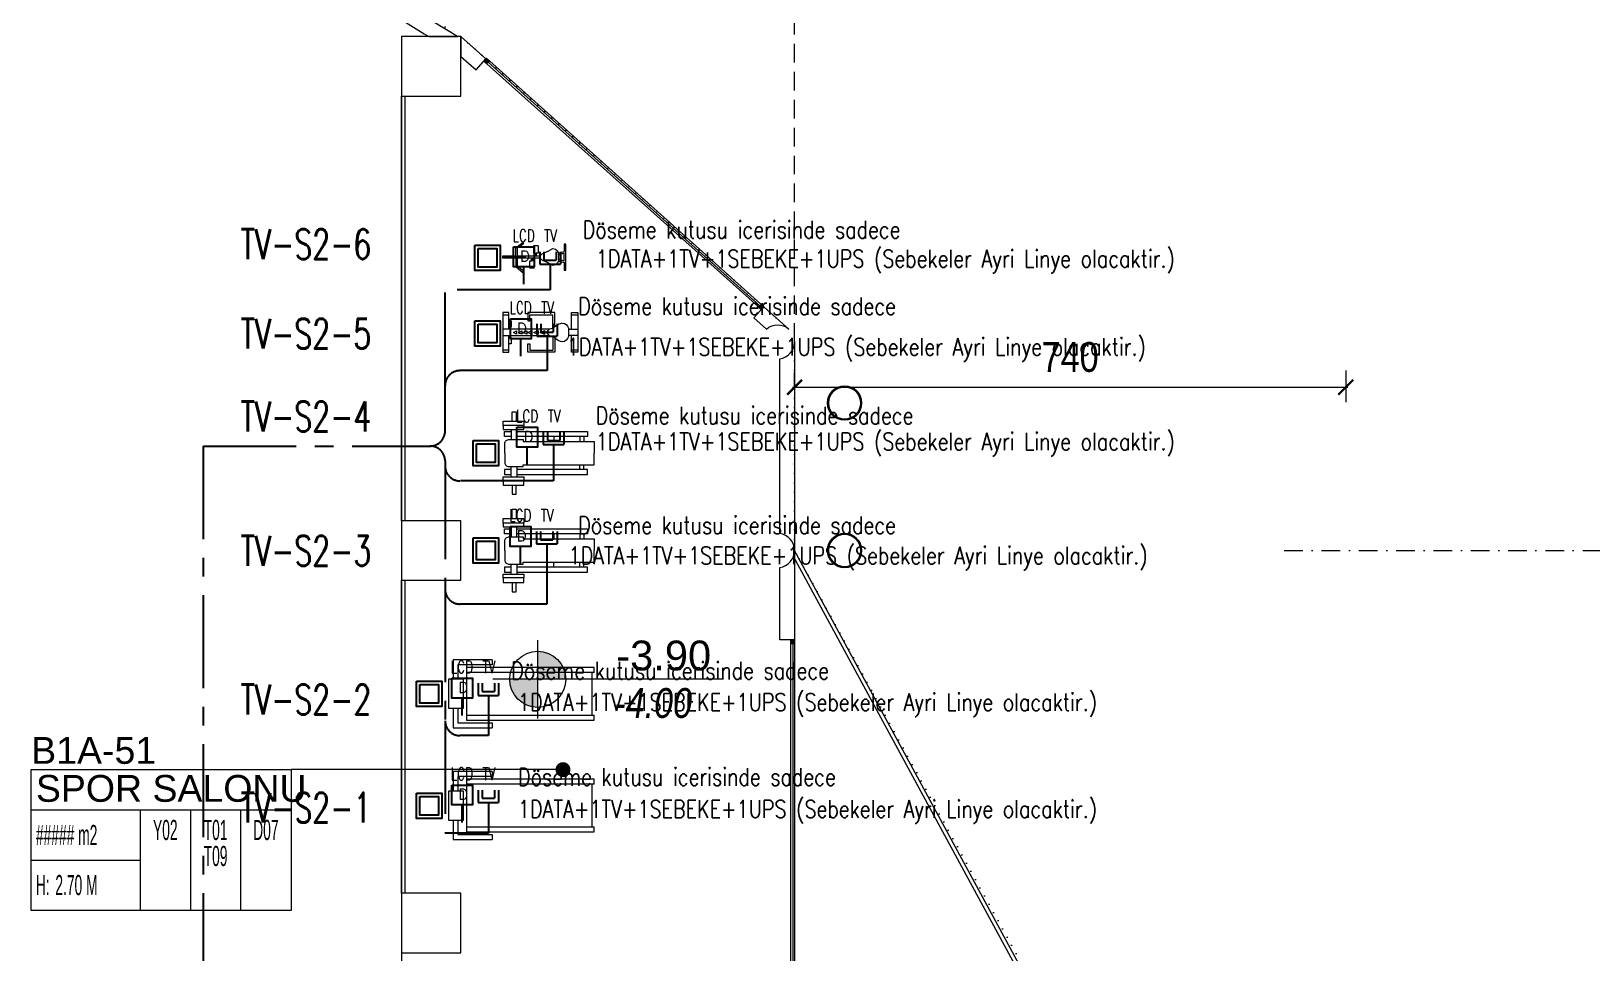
# Model space of a CAD drawing. Header units: metres. Extents: x -17582 to 152404, y -4219 to 29421.
# Drawn here: x 94743 to 96838, y 2700 to 3937 of the extents above; entities that cross this region are included whole.
import ezdxf
from ezdxf.enums import TextEntityAlignment as Align

# ---------------------------------------------------------------- set-up
doc = ezdxf.new("R2010")
doc.units = ezdxf.units.M
doc.header["$LTSCALE"] = 100
doc.header["$MEASUREMENT"] = 0
for name, pattern in [('CENTER', [2, 1.25, -0.25, 0.25, -0.25]), ('DASHDOT2', [0.5, 0.25, -0.125, 0, -0.125]), ('DOT2', [0.125, 0, -0.125]), ('HIDDEN', [0.375, 0.25, -0.125])]:
    doc.linetypes.add(name, pattern=pattern)
doc.layers.get('0').update_dxf_attribs({"color": 9, "lineweight": 9})
for name, color, linetype, lineweight in [('00', 9, 'Continuous', 9), ('01', 9, 'Continuous', 9), ('06C', 9, 'Continuous', 9), ('06D', 9, 'Continuous', 9), ('10', 9, 'Continuous', 9), ('15', 9, 'Continuous', 9), ('20', 9, 'DOT2', 9), ('21', 9, 'Continuous', 9), ('21_mahal200', 9, 'Continuous', 9), ('24', 9, 'DASHDOT2', 9), ('25', 8, 'Continuous', 9), ('E-DATA LCD EKRAN', 7, 'Continuous', 30), ('E-DATA PRİZİ (RJ45)', 7, 'Continuous', 30), ('E-KABLO', 7, 'Continuous', 30), ('E-YAZI', 7, 'Continuous', 30), ('PENC4', 8, 'Continuous', 9)]:
    doc.layers.add(name, color=color, linetype=linetype, lineweight=lineweight)
doc.styles.add('Arial', font='arial.ttf', dxfattribs={"height": 2.5})
doc.styles.add('E-YAZI', font='txttw.shx')
doc.styles.add('MuuM_TEXT-ITALIC', font='ARIALNI.TTF')
doc.styles.add('MuuM_TEXT-STANDART', font='ARIALN.TTF')
doc.dimstyles.new('MuuM_DIM200', dxfattribs={"dimscale": 20, "dimtxt": 2, "dimasz": 1, "dimexe": 1, "dimexo": 1, "dimgap": 1, "dimtad": 1, "dimdec": 1, "dimrnd": 0.5, "dimdsep": 46, "dimtxsty": 'MuuM_TEXT-STANDART', "dimblk": 'ARCHTICK', "dimcen": 0, "dimdle": 0.15, "dimclrd": 256, "dimclre": 256, "dimclrt": 256, "dimadec": 0, "dimazin": 0, "dimtfac": 5, "dimtdec": 1, "dimtix": 1, "dimtmove": 2, "dimatfit": 3, "dimldrblk": 'DOT', "dimfxl": 3, "dimfxlon": 1, "dimtolj": 1, "dimlwd": -1, "dimlwe": -1, "dimarcsym": 0})

# ---------------------------------------------------------------- blocks, each defined once
blk = doc.blocks.new('E-LCD+TV')
at = {"layer": 'E-DATA PRİZİ (RJ45)', "color": 1}
for p, q in [((38.5, 77.5), (38.5, 48)), ((48.3, 77.5), (48.3, 57.8)), ((77.8, 77.5), (77.8, 57.8)), ((87.6, 77.5), (87.6, 48)), ((0, 0), (0, 42)), ((38.5, 48), (87.6, 48)), ((48.3, 57.8), (77.8, 57.8)), ((63, 48), (63, 0))]:
    blk.add_line(p, q, dxfattribs=at)
blk.add_lwpolyline([(-24.6, 89.6), (24.6, 89.6), (24.6, 42), (-24.6, 42)], close=True, dxfattribs=at)
at = {"layer": 'E-DATA PRİZİ (RJ45)', "color": 1, "style": 'E-YAZI'}
blk.add_text('D', height=25.6, dxfattribs=at).set_placement((-8.8, 54.6))
at = {"layer": 'E-YAZI', "color": 1, "style": 'E-YAZI', "width": 0.7}
for s, p in [('LCD', (-27, 101.6)), ('TV', (49, 101.6))]:
    blk.add_text(s, height=30, dxfattribs=at).set_placement(p)
blk = doc.blocks.new('E-DÖŞEME BUAT')
at = {"layer": 'E-YAZI', "color": 5}
for points in [[(-34, 34), (0, 34), (0, 0), (-34, 0)], [(-29.5, 29.5), (-4.5, 29.5), (-4.5, 4.5), (-29.5, 4.5)]]:
    blk.add_lwpolyline(points, close=True, dxfattribs=at)
blk = doc.blocks.new('p-akslar_yeni')
at = {"layer": '24'}
blk.add_lwpolyline([(18840, -5335), (20861, -5335)], dxfattribs=at)
blk = doc.blocks.new('p-kolon_80x80')
blk.add_lwpolyline([(-40, -40), (40, -40), (40, 40), (-40, 40)], close=True)
blk = doc.blocks.new('1.Bod.Ara.Sitatik Elk')
at = {"layer": '01'}
for p in [(11280, -4740), (11280, -5390), (11280, -5890)]:
    blk.add_blockref('p-kolon_80x80', p, dxfattribs=at)
blk = doc.blocks.new('_ArchTick')
at = {"color": 0, "linetype": 'ByBlock', "const_width": 0.15}
blk.add_lwpolyline([(-0.5, -0.5), (0.5, 0.5)], dxfattribs=at)
blk = doc.blocks.new('_Dot')
at = {"color": 0, "linetype": 'ByBlock', "lineweight": -2}
blk.add_line((-0.5, 0), (-1, 0), dxfattribs=at)
at = {"color": 0, "linetype": 'ByBlock', "const_width": 0.5}
blk.add_lwpolyline([(-0.25, 0, 1), (0.25, 0, 1)], format="xyb", close=True, dxfattribs=at)
blk = doc.blocks.new('0_roomno2')
blk.add_lwpolyline([(19.38, -10.5), (0, -10.5), (0, 0), (19.38, 0)], close=True)
for points in [[(0, -3), (19.38, -3)], [(8.12, -3), (8.12, -10.5)], [(11.88, -3), (11.88, -10.5)], [(15.62, -3), (15.62, -10.5)], [(0, -6.75), (8.12, -6.75)]]:
    blk.add_lwpolyline(points)
at = {"style": 'MuuM_TEXT-STANDART', "width": 0.6}
blk.add_text('H:', height=1.5, dxfattribs=at).set_placement((0.35, -8.61), align=Align.MIDDLE_LEFT)
at = {"style": 'Arial'}
blk.add_attdef('ODANO', (0, 1.17), '', height=2, dxfattribs=at)
blk.add_attdef('MEKANADI', text='', height=2, dxfattribs=at).set_placement((0.35, -3), align=Align.BOTTOM_LEFT)
at = {"style": 'MuuM_TEXT-STANDART', "width": 0.6}
for tag, p in [('M2', (0.35, -4.88)), ('TEMIZTAVANYUKSEKLIGI', (1.8, -8.61))]:
    blk.add_attdef(tag, text='', height=1.5, dxfattribs=at).set_placement(p, align=Align.MIDDLE_LEFT)
for tag, p in [('YER01', (10, -4.5)), ('TAVAN01', (13.75, -4.5)), ('DUVAR01', (17.5, -4.5)), ('YER02', (10, -6.75)), ('TAVAN02', (13.75, -6.75)), ('DUVAR02', (17.5, -6.75)), ('YER03', (10, -9)), ('TAVAN03', (13.75, -9)), ('DUVAR03', (17.5, -9))]:
    blk.add_attdef(tag, text='', height=1.5, dxfattribs=at).set_placement(p, align=Align.MIDDLE_CENTER)
blk = doc.blocks.new('prf-10x10')
blk.add_lwpolyline([(-5, -5), (5, -5), (5, 5), (-5, 5)], close=True)
at = {"color": 255}
blk.add_solid([(-5, -5), (5, -5), (-5, 5), (5, 5)], dxfattribs=at)
at = {"layer": '10'}
blk.add_point((0, 0), dxfattribs=at)
blk = doc.blocks.new('*U253')
at = {"layer": '06D'}
blk.add_lwpolyline([(-2.5, 600), (2.5, 600), (2.5, 0), (-2.5, 0)], close=True, dxfattribs=at)
at = {"layer": '15'}
blk.add_lwpolyline([(0, 595), (0, 5)], dxfattribs=at)
at = {"layer": '10', "xscale": 0.5, "yscale": 0.5, "rotation": 90}
for p in [(0, 597.5), (0, 2.5)]:
    blk.add_blockref('prf-10x10', p, dxfattribs=at)
blk = doc.blocks.new('*D271')
at = {"layer": '25', "transparency": 16777216}
for p, q in [((11767.9, -5172), (11767.9, -5150.9)), ((12507.7, -5148.4), (12507.7, -5190.9)), ((11764.9, -5170.9), (12510.7, -5170.9))]:
    blk.add_line(p, q, dxfattribs=at)
at = {"layer": '25', "transparency": 16777216, "xscale": 20, "yscale": 20, "zscale": 20, "rotation": 180}
blk.add_blockref('_ArchTick', (11767.9, -5170.9), dxfattribs=at)
at = {"layer": '25', "transparency": 16777216, "xscale": 20, "yscale": 20, "zscale": 20}
blk.add_blockref('_ArchTick', (12507.7, -5170.9), dxfattribs=at)
at = {"layer": '25', "transparency": 16777216, "insert": (12137.8, -5130.5), "char_height": 40, "attachment_point": 5, "style": 'MuuM_TEXT-STANDART'}
blk.add_mtext('\\A1;740', dxfattribs=at)
blk = doc.blocks.new('rev-tasiyicilar')
at = {"layer": 'PENC4', "lineweight": -3}
for centre, radius in [((297.5, 479), 11.4), ((297.5, 479), 10.9), ((297.5, 380), 11.4), ((297.5, 380), 10.9), ((462.5, -10), 11.4), ((462.5, -10), 10.9)]:
    blk.add_circle(centre, radius, dxfattribs=at)
blk = doc.blocks.new('*U257')
at = {"layer": '06D'}
blk.add_lwpolyline([(-2.5, 500), (2.5, 500), (2.5, 0), (-2.5, 0)], close=True, dxfattribs=at)
at = {"layer": '15'}
blk.add_lwpolyline([(0, 495), (0, 5)], dxfattribs=at)
at = {"layer": '10', "xscale": 0.5, "yscale": 0.5, "rotation": 90}
for p in [(0, 497.5), (0, 2.5)]:
    blk.add_blockref('prf-10x10', p, dxfattribs=at)
blk = doc.blocks.new('0_elevationtarget-p-bk')
h = blk.add_hatch(color=250)
h.paths.add_polyline_path([(1.88, 0, 0.414214), (0, 1.88), (0, 0)])
h.paths.add_polyline_path([(0, 0), (-1.88, 0, 0.414214), (0, -1.88)])
blk.add_line((0, -2.62), (0, 2.62))
blk.add_lwpolyline([(12.45, 0), (-3, 0)])
blk.add_circle((0, 0), 1.88)
at = {"style": 'Arial'}
blk.add_attdef('BITMISKOT', text='', height=2, dxfattribs=at).set_placement((4.5, 0), align=Align.BOTTOM_LEFT)
at = {"style": 'MuuM_TEXT-ITALIC'}
blk.add_attdef('FINISHINGFLOORLEVEL', text='', height=2, dxfattribs=at).set_placement((4.5, -0.59), align=Align.TOP_LEFT)
blk = doc.blocks.new('kosu')
for p, q in [((279.054, 164.876), (279.054, 166.591)), ((279.054, 166.591), (279.759, 166.591)), ((279.119, 164.876), (279.119, 166.591)), ((279.694, 166.591), (279.694, 164.876)), ((279.759, 166.591), (279.759, 164.876)), ((278.951, 166.245), (279.016, 166.245)), ((279.796, 166.245), (279.861, 166.245)), ((279.119, 164.876), (279.054, 164.876)), ((279.694, 164.903), (279.119, 164.903)), ((279.759, 164.876), (279.694, 164.876))]:
    blk.add_line(p, q)
for points in [[(278.951, 166.245), (278.951, 166.772), (279.211, 166.772)], [(279.601, 166.772), (279.861, 166.772), (279.861, 166.245)], [(279.016, 166.245), (279.016, 166.707), (279.211, 166.707)], [(279.601, 166.707), (279.796, 166.707), (279.796, 166.245)]]:
    blk.add_lwpolyline(points)
blk.add_lwpolyline([(279.211, 166.835), (279.601, 166.835), (279.601, 166.633), (279.211, 166.633)], close=True)
blk = doc.blocks.new('equipo5')
for points in [[(-0.066, 1.362), (0.802, 1.362), (0.802, 1.166), (-0.066, 1.166)], [(-0.066, -1.362), (0.802, -1.362), (0.802, -1.166), (-0.066, -1.166)]]:
    blk.add_lwpolyline(points, close=True)
for points in [[(0.308, 1.362), (0.308, 1.753), (0.485, 1.753), (0.485, 1.362)], [(-0.066, 1.166), (-0.066, 1.007), (0.802, 1.007), (0.802, 1.166)], [(0.261, 0.702), (-0.009, 0.702), (-0.009, 0.916), (0.261, 0.916)], [(0.261, 1.007), (0.261, 0.575)], [(0.513, 0.575), (0.513, 1.007)], [(0.513, 0.916), (3.51, 0.916), (3.51, 0.702), (0.513, 0.702)], [(2.081, 0.702), (2.081, 0.495)], [(3.187, 0.702), (3.187, 0.495)], [(3.355, 0.702), (3.355, 0.495)], [(0.261, -1.007), (0.261, -0.575)], [(0.513, -0.575), (0.513, -1.007)], [(2.081, -0.702), (2.081, -0.495)], [(3.187, -0.702), (3.187, -0.495)], [(3.355, -0.702), (3.355, -0.495)], [(-0.066, -1.166), (-0.066, -1.007), (0.802, -1.007), (0.802, -1.166)], [(0.261, -0.702), (-0.009, -0.702), (-0.009, -0.916), (0.261, -0.916)], [(0.513, -0.916), (3.51, -0.916), (3.51, -0.702), (0.513, -0.702)], [(0.308, -1.362), (0.308, -1.753), (0.485, -1.753), (0.485, -1.362)]]:
    blk.add_lwpolyline(points)
for points in [[(0, 0), (0, 0.403, -0.446807), (0.192, 0.575), (0.773, 0.575), (0.773, 0.495), (3.801, 0.495), (3.801, 0)], [(0, 0), (0, -0.403, 0.446807), (0.192, -0.575), (0.773, -0.575), (0.773, -0.495), (3.801, -0.495), (3.801, 0)]]:
    blk.add_lwpolyline(points, format="xyb")
blk = doc.blocks.new('SPOR')
for p, q in [((268.296, 169.326), (268.52, 169.326)), ((268.296, 169.242), (268.296, 169.326)), ((268.324, 169.326), (268.324, 169.242)), ((268.52, 168.697), (268.52, 169.326)), ((268.52, 169.326), (268.604, 169.326)), ((268.604, 169.326), (268.604, 168.695)), ((268.604, 169.326), (268.828, 169.326)), ((268.8, 169.242), (268.8, 169.326)), ((268.828, 169.326), (268.828, 169.242)), ((268.52, 169.242), (268.296, 169.242)), ((268.408, 169.242), (268.408, 169.214)), ((268.408, 169.214), (268.492, 169.214)), ((268.492, 169.214), (268.492, 169.242)), ((268.828, 169.242), (268.604, 169.242)), ((268.632, 169.242), (268.632, 169.214)), ((268.632, 169.214), (268.716, 169.214)), ((268.716, 169.214), (268.716, 169.242)), ((268.296, 168.99), (268.408, 168.99)), ((268.296, 168.626), (268.296, 168.99)), ((268.408, 168.962), (268.324, 168.962)), ((268.324, 168.962), (268.324, 168.654)), ((268.408, 168.99), (268.408, 168.962)), ((268.716, 168.99), (268.716, 168.962)), ((268.828, 168.99), (268.716, 168.99)), ((268.716, 168.962), (268.8, 168.962)), ((268.8, 168.962), (268.8, 168.654)), ((268.828, 168.626), (268.828, 168.99)), ((268.503, 168.654), (268.324, 168.654)), ((268.625, 168.654), (268.8, 168.654)), ((268.49, 168.626), (268.296, 168.626)), ((268.506, 168.444), (268.618, 168.444)), ((268.52, 168.444), (268.52, 168.318)), ((268.604, 168.318), (268.604, 168.444)), ((268.638, 168.626), (268.828, 168.626)), ((268.296, 168.402), (268.296, 168.318)), ((268.52, 168.402), (268.296, 168.402)), ((268.296, 168.318), (268.52, 168.318)), ((268.324, 168.402), (268.324, 168.318)), ((268.52, 168.318), (268.604, 168.318)), ((268.828, 168.402), (268.604, 168.402)), ((268.604, 168.318), (268.828, 168.318)), ((268.8, 168.318), (268.8, 168.402)), ((268.828, 168.318), (268.828, 168.402))]:
    blk.add_line(p, q)
for points in [[(268.562, 169.183), (268.539, 169.139), (268.584, 169.139)], [(268.562, 169.116), (268.539, 169.071), (268.584, 169.071)], [(268.562, 168.99), (268.534, 168.934), (268.59, 168.934)], [(268.562, 168.906), (268.534, 168.85), (268.59, 168.85)], [(268.562, 169.049), (268.539, 169.004), (268.584, 169.004)], [(268.562, 168.822), (268.534, 168.766), (268.59, 168.766)]]:
    blk.add_lwpolyline(points, close=True)
for centre, radius, start, end in [((268.298, 168.755), 0.229, 321.6175, 345.2524), ((268.298, 168.755), 0.229, 321.6175, 345.2525), ((268.562, 168.679), 0.0455, 22.6199, 157.3801), ((268.825, 168.755), 0.229, 194.7476, 218.3825), ((268.573, 168.512), 0.139, 133.6443, 173.2256), ((268.521, 168.528), 0.0854, 179.9906, 259.6205), ((268.602, 168.528), 0.0854, 280.3795, 0.0094), ((268.55, 168.512), 0.139, 6.7745, 46.3556)]:
    blk.add_arc(centre, radius, start, end)
blk = doc.blocks.new('bisiklet')
for points in [[(267.312, 169.27), (267.337, 169.27)], [(267.312, 169.095), (267.312, 169.27)], [(267.319, 169.27), (267.319, 169.095)], [(267.325, 169.095), (267.325, 169.27)], [(267.331, 169.27), (267.331, 169.095)], [(267.337, 169.27), (267.337, 169.095)], [(267.2, 169.095), (267.125, 168.995), (267.15, 168.995)], [(267.15, 168.995), (267.2, 169.07)], [(267.312, 169.095), (267.2, 169.095)], [(267.312, 169.095), (267.45, 169.095), (267.537, 168.995), (267.512, 168.995), (267.45, 169.07), (267.2, 169.07)], [(267.312, 168.97), (267.312, 169.07)], [(267.319, 169.068), (267.319, 168.97)], [(267.325, 168.97), (267.325, 169.07)], [(267.331, 169.068), (267.331, 168.97)], [(267.337, 169.07), (267.337, 168.97)], [(267.175, 168.857), (267.275, 168.857), (267.275, 168.832)], [(267.175, 168.795), (267.175, 168.857)], [(267.312, 168.97), (267.337, 168.97)], [(267.312, 168.768), (267.312, 168.97)], [(267.337, 168.97), (267.337, 168.768)], [(267.475, 168.845), (267.375, 168.845), (267.375, 168.882), (267.337, 168.882)], [(267.337, 168.87), (267.375, 168.87)], [(267.475, 168.845), (267.475, 168.907), (267.375, 168.907), (267.375, 168.882)], [(267.175, 168.795), (267.275, 168.795), (267.275, 168.82)], [(267.25, 168.67), (267.212, 168.595)], [(267.25, 168.67), (267.287, 168.745)], [(267.312, 168.832), (267.275, 168.832), (267.275, 168.82), (267.312, 168.82)], [(267.362, 168.745), (267.34, 168.767), (267.31, 168.767), (267.287, 168.745)], [(267.362, 168.745), (267.4, 168.67)], [(267.437, 168.595), (267.4, 168.67)], [(267.4, 168.445), (267.5, 168.445), (267.5, 168.42), (267.15, 168.42)], [(267.15, 168.42), (267.15, 168.445), (267.212, 168.445), (267.25, 168.445)], [(267.212, 168.595), (267.221, 168.561), (267.243, 168.534), (267.275, 168.52)], [(267.275, 168.52), (267.25, 168.445)], [(267.275, 168.52), (267.375, 168.52)], [(267.275, 168.445), (267.3, 168.52)], [(267.375, 168.445), (267.275, 168.445)], [(267.35, 168.52), (267.375, 168.445)], [(267.375, 168.52), (267.407, 168.534), (267.429, 168.561), (267.437, 168.595)], [(267.375, 168.52), (267.4, 168.445)]]:
    blk.add_lwpolyline(points)
blk = doc.blocks.new('1.Bod.Ara.Mimari Elk')
at = {"layer": '00'}
for points in [[(11195.23, -4649.22), (11270.81, -4696.29), (11276.91, -4700), (11315.35, -4700), (11281.55, -4679.42), (11205.8, -4632.24), (11195.23, -4649.22)], [(11353.6, -4730), (11320, -4700), (11320, -4726.81), (11340.29, -4744.92), (11353.6, -4730)]]:
    blk.add_lwpolyline(points, dxfattribs=at)
blk.add_lwpolyline([(11713.29, -5077.88), (11729.99, -5092.78, -0.3780432), (11760.22, -5092.95), (11726.61, -5062.96), (11713.29, -5077.88)], format="xyb", dxfattribs=at)
for points in [[(11767.85, -5110), (11767.85, -5389.94, 0.3773125), (11747.85, -5367.33), (11747.85, -5132.67, 0.3780432)], [(11767.85, -5390), (11767.85, -5510), (11747.85, -5510), (11747.85, -5412.67, 0.3780432)]]:
    blk.add_lwpolyline(points, format="xyb", close=True, dxfattribs=at)
at = {"layer": '06C'}
for points in [[(11240, -5350), (11240, -4780)], [(11245, -5350), (11245, -4780)], [(11240, -5850), (11240, -5430)], [(11245, -5850), (11245, -5430)]]:
    blk.add_lwpolyline(points, dxfattribs=at)
at = {"layer": '06D'}
for points in [[(11240, -4780), (11240, -6150)], [(12181.24, -6162.57), (11766.44, -5397.89)], [(12185.63, -6160.18), (11767.85, -5390)]]:
    blk.add_lwpolyline(points, dxfattribs=at)
at = {"layer": '20'}
blk.add_lwpolyline([(11136.56, -4590), (11320, -4700), (11759.99, -5092.75, -0.2171689), (11767.85, -5110), (11767.85, -5390), (12185.66, -6150), (12540, -7329.46), (12540, -9344.49), (12425, -9504.28)], format="xyb", dxfattribs=at)
at = {"layer": '20', "linetype": 'HIDDEN'}
blk.add_lwpolyline([(11767.85, -5110), (11767.85, -4638.07)], dxfattribs=at)
for name, p, rotation in [('*U257', (11724.94, -5064.82), 48.13462786888326), ('*U253', (11765.35, -6110), 359.9999938322261)]:
    blk.add_blockref(name, p, dxfattribs=dict(rotation=rotation))
at = {"xscale": 2, "yscale": 2, "zscale": 2}
blk.add_blockref('rev-tasiyicilar', (11240, -6150), dxfattribs=at)
at = {"layer": '06D'}
for name, p, xscale, yscale, zscale, rotation in [('bisiklet', (28302.98, 21736.41), -100, 100, 100, 90), ('SPOR', (28308.63, 21758.91), -100, 100, 100, 90), ('equipo5', (11378.96, -5259.19), -31.568856288186, 31.568856288186, 31.568856288186, 180), ('equipo5', (11378.96, -5390), -31.568856288186, 31.568856288186, 31.568856288186, 180), ('kosu', (27986.6, 22358.25), -100, 100, 100, 90), ('kosu', (27986.6, 22208.25), -100, 100, 100, 90)]:
    blk.add_blockref(name, p, dxfattribs=dict(at, xscale=xscale, yscale=yscale, zscale=zscale, rotation=rotation))
at = {"layer": '21', "xscale": 20, "yscale": 20, "zscale": 20}
blk.add_blockref('0_elevationtarget-p-bk', (11422.99, -5562.94), dxfattribs=at).add_auto_attribs({'BITMISKOT': ' -3.90', 'FINISHINGFLOORLEVEL': ' -4.00'})
at = {"layer": '21_mahal200'}
ref = blk.add_blockref('0_roomno2', (10743.12, -5684.15), dxfattribs=dict(at, xscale=18, yscale=18, zscale=18))
ref.add_attrib('ODANO', 'B1A-51', (10743.12, -5676.37), dxfattribs={"layer": '0', "height": 36, "style": 'Arial'})
ref.add_attrib('MEKANADI', 'SPOR SALONU', dxfattribs={"layer": '0', "height": 36, "style": 'Arial'}).set_placement((10749.42, -5738.15), align=Align.BOTTOM_LEFT)
ref.add_attrib('M2', '##### m2', dxfattribs={"layer": '0', "height": 27, "style": 'MuuM_TEXT-STANDART', "width": 0.6}).set_placement((10749.42, -5771.9), align=Align.MIDDLE_LEFT)
ref.add_attrib('TEMIZTAVANYUKSEKLIGI', '2.70 M', dxfattribs={"layer": '0', "height": 27, "style": 'MuuM_TEXT-STANDART', "width": 0.6}).set_placement((10775.52, -5839.09), align=Align.MIDDLE_LEFT)
ref.add_attrib('YER01', 'Y02', dxfattribs={"layer": '0', "height": 27, "style": 'MuuM_TEXT-STANDART', "width": 0.6}).set_placement((10923.12, -5765.15), align=Align.MIDDLE_CENTER)
ref.add_attrib('TAVAN01', 'T01', dxfattribs={"layer": '0', "height": 27, "style": 'MuuM_TEXT-STANDART', "width": 0.6}).set_placement((10990.62, -5765.15), align=Align.MIDDLE_CENTER)
ref.add_attrib('DUVAR01', 'D07', dxfattribs={"layer": '0', "height": 27, "style": 'MuuM_TEXT-STANDART', "width": 0.6}).set_placement((11058.12, -5765.15), align=Align.MIDDLE_CENTER)
ref.add_attrib('TAVAN02', 'T09', dxfattribs={"layer": '0', "height": 27, "style": 'MuuM_TEXT-STANDART', "width": 0.6}).set_placement((10990.62, -5800.08), align=Align.MIDDLE_CENTER)
at = {"layer": '25'}
dim = blk.add_linear_dim(base=(12507.74, -5170.92), p1=(11767.85, -5192.02), p2=(12507.74, -5128.38), dimstyle='MuuM_DIM200', dxfattribs=at)
dim.commit()
dim.dimension.update_dxf_attribs({"geometry": '*D271', "text_midpoint": (12137.79, -5130.5)})
at = {"layer": '21_mahal200'}
blk.add_leader([(11457, -5684.15), (11091.87, -5684.15)], dimstyle='MuuM_DIM200', override={"dimasz": 1, "dimfxl": 10}, dxfattribs=at)

msp = doc.modelspace()

# ---------------------------------------------------------------- linework, layer by layer
at = {"layer": 'E-KABLO', "color": 6, "linetype": 'CENTER'}
for p, q in [((95439.7, 3589.9), (95298.7, 3589.9)), ((95298.7, 3461.6), (95298.7, 3589.9)), ((95439.7, 3597.6), (95439.7, 3589.9)), ((95435.6, 3500.9), (95435.6, 3481.6)), ((95435.6, 3481.6), (95318.7, 3481.6)), ((95298.7, 3400.4), (95298.7, 3461.6)), ((94973.9, 3380.4), (94973.9, 1710.2)), ((94973.9, 3380.4), (95278.7, 3380.4)), ((95298.7, 3360.4), (95298.7, 3353.7)), ((95298.7, 3353.7), (95298.7, 3188.3)), ((95444.3, 3355.4), (95444.3, 3333.7)), ((95444.3, 3333.7), (95318.7, 3333.7)), ((95435.2, 3224.4), (95435.2, 3168.3)), ((95298.7, 3188.3), (95298.7, 3011.7)), ((95435.2, 3168.3), (95318.7, 3168.3)), ((95356.8, 3018.6), (95356.8, 2991.7)), ((95298.7, 3011.7), (95298.7, 2860.6)), ((95356.8, 2991.7), (95318.7, 2991.7)), ((95356.8, 2875.2), (95356.8, 2860.6)), ((95356.8, 2860.6), (95298.7, 2860.6))]:
    msp.add_line(p, q, dxfattribs=at)
for centre, start, end in [((95318.7, 3461.6), 90, 180), ((95278.7, 3400.4), 270, 0), ((95278.7, 3360.4), 0, 90), ((95318.7, 3353.7), 180, 270), ((95318.7, 3188.3), 180, 270), ((95318.7, 3011.7), 180, 270)]:
    msp.add_arc(centre, 20, start, end, dxfattribs=at)

# ---------------------------------------------------------------- block references
for name in ['1.Bod.Ara.Mimari Elk', '1.Bod.Ara.Sitatik Elk']:
    msp.add_blockref(name, (84000, 8630.2))
at = {"layer": '24'}
msp.add_blockref('p-akslar_yeni', (77585, 8575.2), dxfattribs=at)
at = {"layer": 'E-DATA LCD EKRAN', "color": 1, "xscale": 0.5599999999999999, "yscale": 0.5599999999999999, "zscale": 0.5599999999999999}
for p in [(95404.4, 3597.6), (95400.3, 3500.9), (95409, 3355.4), (95399.9, 3222.1), (95321.5, 3018.6), (95321.5, 2875.2)]:
    msp.add_blockref('E-LCD+TV', p, dxfattribs=at)
at = {"layer": 'E-YAZI', "color": 1}
for p in [(95372.7, 3616), (95372.7, 3514.6), (95370.3, 3353.8), (95370.3, 3223), (95294.4, 3030.6), (95294.4, 2880.6)]:
    msp.add_blockref('E-DÖŞEME BUAT', p, dxfattribs=at)

# ---------------------------------------------------------------- texts
at = {"layer": 'E-KABLO', "color": 30, "linetype": 'Continuous', "style": 'E-YAZI', "width": 0.7}
for s, p in [('TV-S2-6', (95024.4, 3631.4)), ('TV-S2-5', (95024.4, 3511.2)), ('TV-S2-4', (95024.4, 3400.1)), ('TV-S2-3', (95024.4, 3219.8)), ('TV-S2-2', (95024.4, 3020.2)), ('TV-S2-1', (95024.4, 2875))]:
    msp.add_text(s, height=40, dxfattribs=at).set_placement(p)
at = {"layer": 'E-YAZI', "color": 3, "style": 'E-YAZI', "width": 0.8}
for s, p in [('Döseme kutusu icerisinde sadece', (95483.4, 3659.1)), ('1DATA+1TV+1SEBEKE+1UPS (Sebekeler Ayri Linye olacaktir.)', (95501.1, 3620.2)), ('Döseme kutusu icerisinde sadece', (95477.4, 3556.5)), ('1DATA+1TV+1SEBEKE+1UPS (Sebekeler Ayri Linye olacaktir.)', (95462.2, 3501.8)), ('Döseme kutusu icerisinde sadece', (95500.8, 3409.7)), ('1DATA+1TV+1SEBEKE+1UPS (Sebekeler Ayri Linye olacaktir.)', (95501.1, 3374.7)), ('Döseme kutusu icerisinde sadece', (95477.4, 3262.4)), ('1DATA+1TV+1SEBEKE+1UPS (Sebekeler Ayri Linye olacaktir.)', (95464.5, 3221.7)), ('Döseme kutusu icerisinde sadece', (95387.5, 3067.1)), ('1DATA+1TV+1SEBEKE+1UPS (Sebekeler Ayri Linye olacaktir.)', (95396.6, 3024.9)), ('Döseme kutusu icerisinde sadece', (95396.6, 2924.5)), ('1DATA+1TV+1SEBEKE+1UPS (Sebekeler Ayri Linye olacaktir.)', (95396.6, 2881.4))]:
    msp.add_text(s, height=23.52, dxfattribs=at).set_placement(p)

doc.saveas('drawing.dxf')
